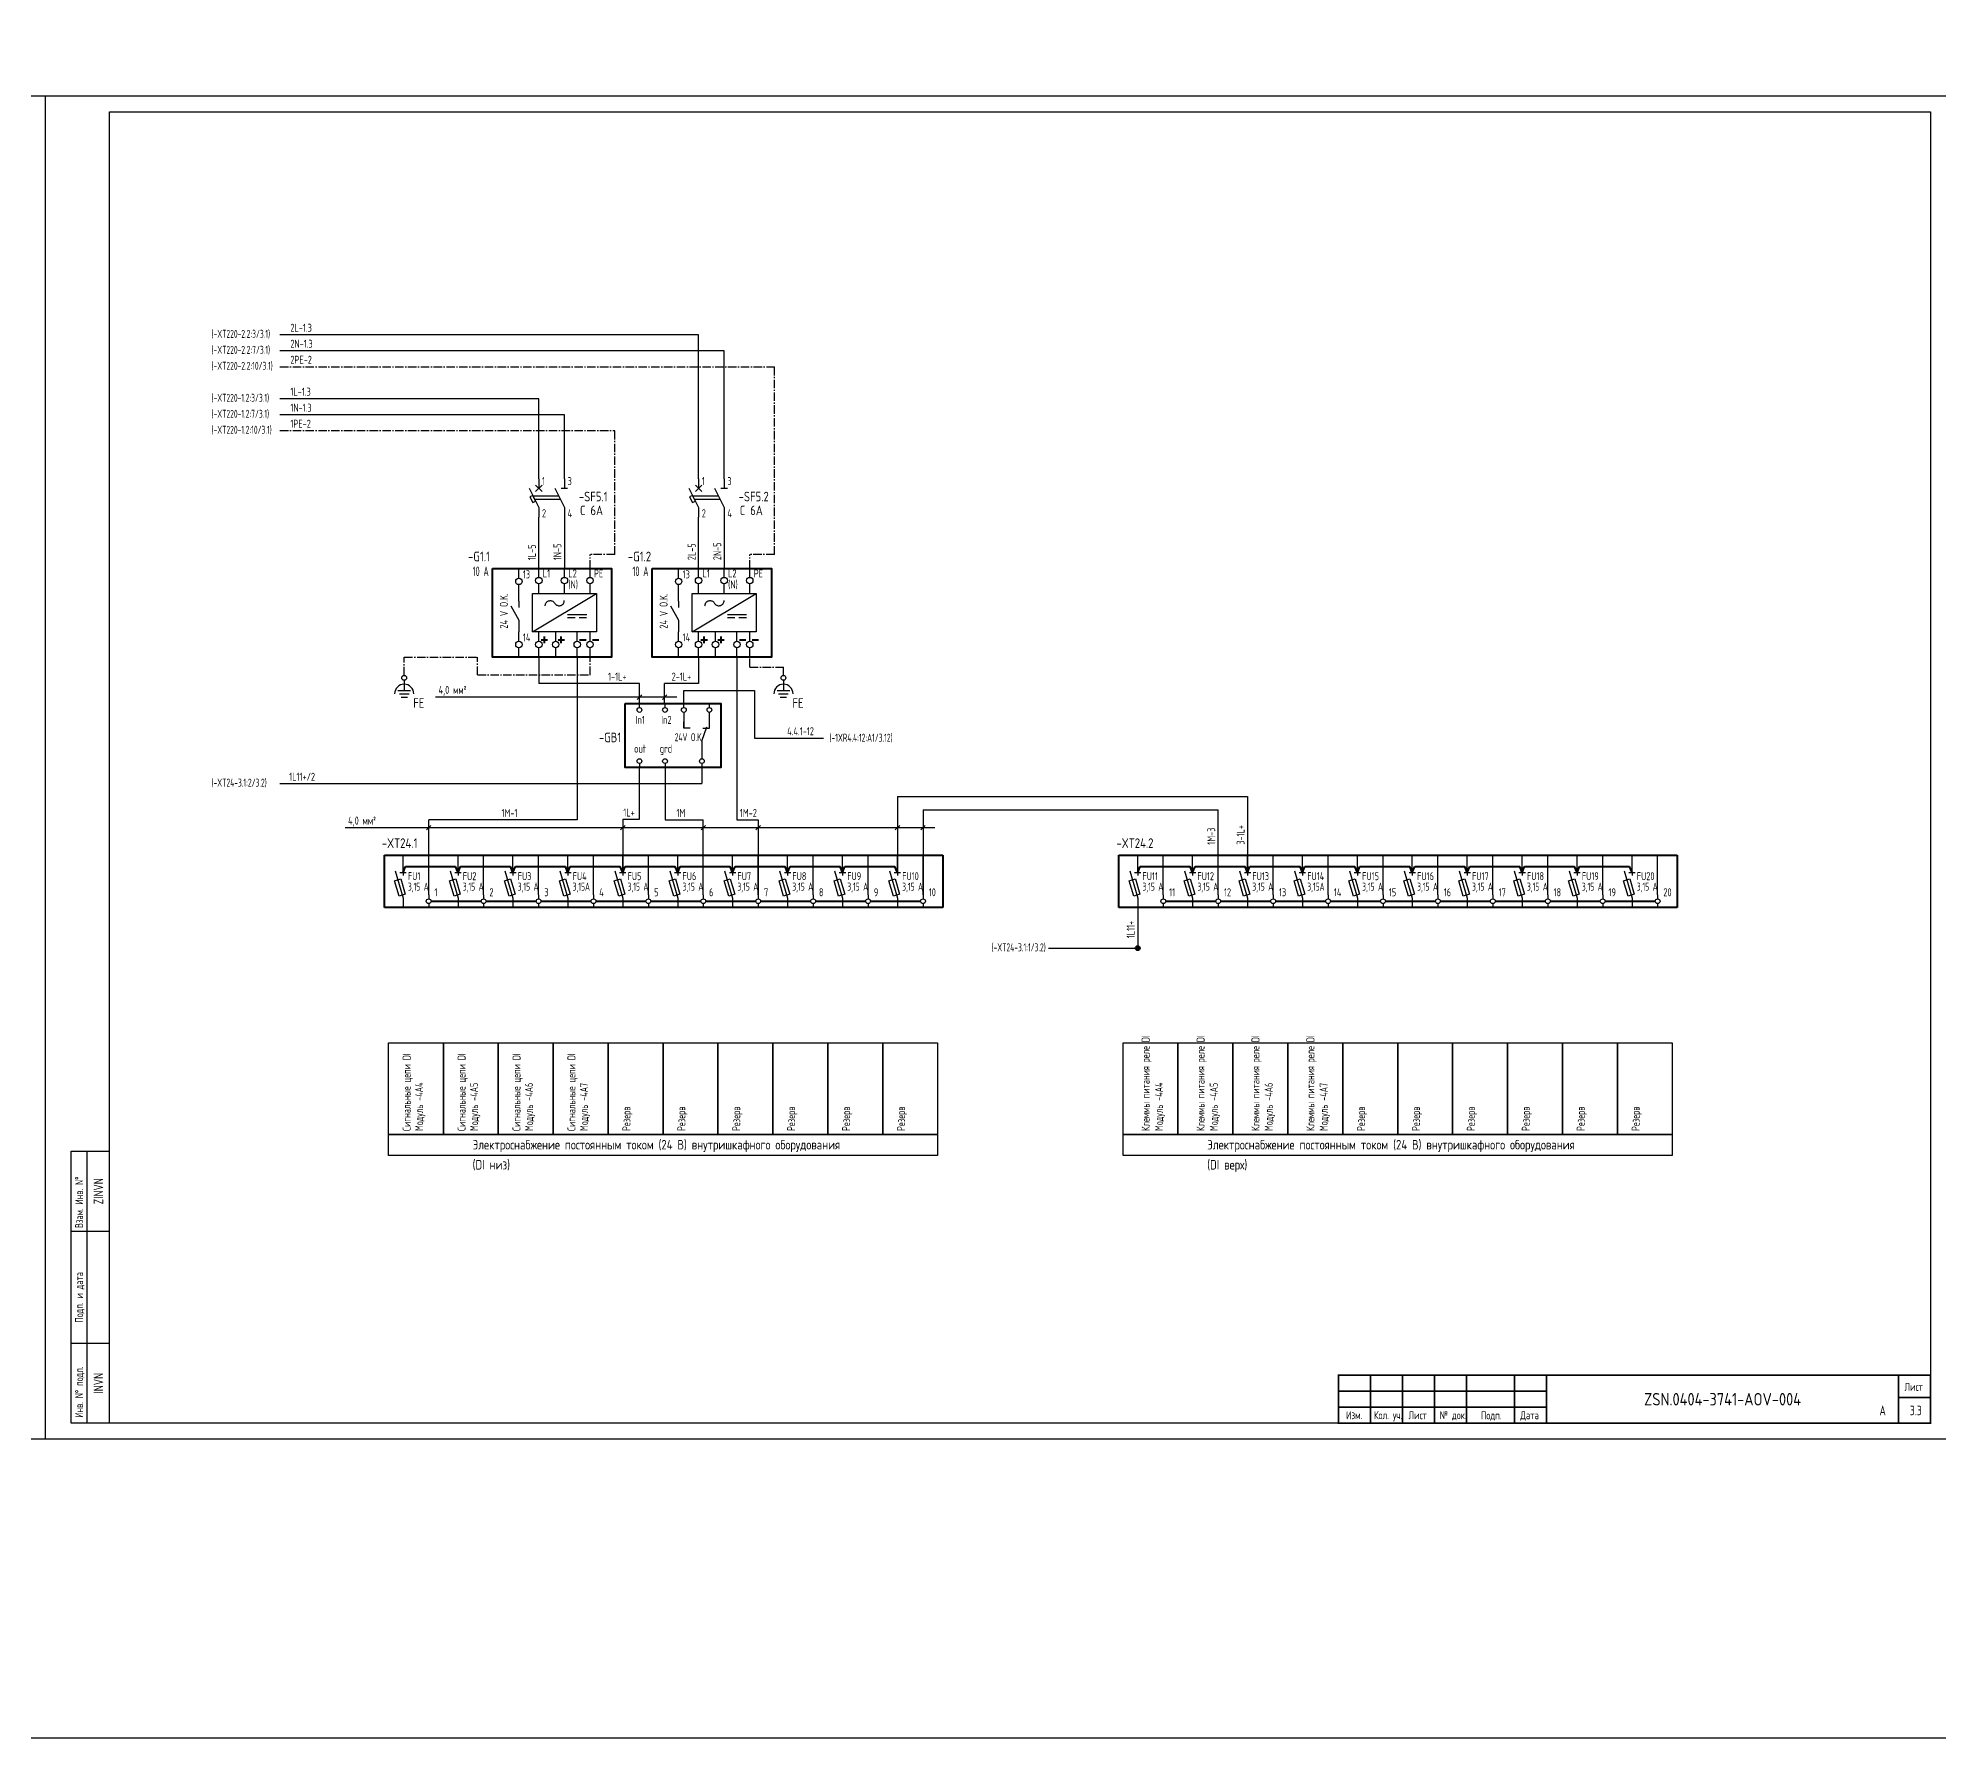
# Model space of a CAD drawing. Header units: millimetres. Extents: x 613 to 4946, y 1373 to 2532.
# Drawn here: x 1878 to 2472, y 1373 to 1904 of the extents above; entities that cross this region are included whole.
import ezdxf
from ezdxf.enums import TextEntityAlignment as Align

# ---------------------------------------------------------------- set-up
doc = ezdxf.new("R2010")
doc.units = ezdxf.units.MM
doc.linetypes.add('EPL_DASHLONGDOT', pattern=[1, 0.66, -0.12, 0.1, -0.12])
doc.layers.add('EPLAN108', color=5, linetype='Continuous', lineweight=30)
for name, color, linetype in [('Временный', 6, 'Continuous'), ('КИА_МАРКИРОВКА', 2, 'Continuous'), ('КИА_НАКЛЕЙКИ', 1, 'Continuous'), ('КИА_РАМКИ-ШТАМПЫ', 7, 'Continuous'), ('ФОРМАТ', 7, 'Continuous')]:
    doc.layers.add(name, color=color, linetype=linetype)
doc.styles.add('GOST-A 3-1', font='', dxfattribs={"height": 3})
doc.styles.add('GOSTA-2.5-1', font='', dxfattribs={"width": 0.9, "height": 2.5})
doc.styles.add('ROMAND0-100', font='romand.shx')
doc.styles.add('ROMANS0-60', font='romans.shx', dxfattribs={"width": 0.6})
doc.styles.add('ROMANS0-70', font='romans.shx', dxfattribs={"width": 0.7})
doc.styles.get('GOST-A 3-1').set_extended_font_data('GOST type A')
doc.styles.get('GOSTA-2.5-1').set_extended_font_data('GOST Type AU')

# ---------------------------------------------------------------- blocks, each defined once
blk = doc.blocks.new('A$C5AB45C57')
at = {"ltscale": 4}
for p, q in [((-4.22, 18.73), (-4.22, 21.73)), ((2, 19), (2, 21.73)), ((10, 19), (10, 21.73)), ((18, 19), (18, 21.73)), ((-4.22, 13.73), (-4.22, 16.73)), ((2, 14), (2, 17)), ((10, 14), (10, 17)), ((18, 14), (18, 17)), ((-6.72, 10.08), (-4.22, 5.58)), ((-4.22, -1), (-4.22, 2)), ((2, -1), (2, 2)), ((7.28, -1), (7.28, 2)), ((14, -1), (14, 2)), ((18, -1), (18, 2)), ((-4.22, -6), (-4.22, -3)), ((2, -6), (2, -3)), ((7.28, -6), (7.28, -3)), ((14, -6), (14, -3)), ((18, -6), (18, -3))]:
    blk.add_line(p, q, dxfattribs=at)
for p, q in [((-4.22, 11.58), (-4.22, 14)), ((0, 2), (20, 14)), ((-4.22, 11.58), (-4.22, 9.58)), ((10.99, 7.4), (16.99, 7.4)), ((10.99, 6.4), (13.37, 6.4)), ((14.57, 6.4), (16.95, 6.4)), ((-4.22, 5.58), (-4.22, 3.58)), ((-4.22, 3.58), (-4.22, 2))]:
    blk.add_line(p, q)
at = {"lineweight": 40}
for p, q in [((3.75, -1.53), (3.75, 0.47)), ((9.03, -1.53), (9.03, 0.47)), ((2.75, -0.53), (4.75, -0.53)), ((8.03, -0.53), (10.03, -0.53)), ((14.75, -0.53), (16.75, -0.53)), ((18.75, -0.53), (20.75, -0.53))]:
    blk.add_line(p, q, dxfattribs=at)
blk.add_lwpolyline([(-12.49, 21.73), (24.74, 21.73), (24.74, -6), (-12.49, -6)], close=True, dxfattribs=at)
blk.add_lwpolyline([(0, 14), (20, 14), (20, 2), (0, 2)], close=True)
at = {"ltscale": 4}
for centre in [(-4.22, 17.73), (2, 18), (10, 18), (18, 18), (-4.22, -2), (2, -2), (7.28, -2), (14, -2), (18, -2)]:
    blk.add_circle(centre, 1, dxfattribs=at)
blk.add_spline([(4, 10.13), (4.05, 10.52), (4.21, 10.91), (4.41, 11.19), (4.65, 11.41), (5, 11.61), (5.32, 11.7), (5.75, 11.72), (6.12, 11.64), (6.53, 11.43), (6.89, 11.08), (7.17, 10.67), (7.42, 10.44), (7.72, 10.27), (8.17, 10.14), (8.47, 10.13), (8.85, 10.2), (9.09, 10.29), (9.39, 10.49), (9.71, 10.84), (9.88, 11.2), (9.95, 11.44), (9.97, 11.73), (9.97, 11.74)], degree=3)
at = {"style": 'GOSTA-2.5-1', "width": 0.9}
for s, p in [('13', (-2.99, 18.69)), ('L1', (3.23, 18.97)), ('(N)', (11.23, 15.53)), ('L2', (11.23, 18.97)), ('PE', (19.23, 18.97)), ('14', (-2.99, -1.03))]:
    blk.add_text(s, height=2.5, dxfattribs=at).set_placement(p)
blk.add_text('24 V O.K.', height=2.5, rotation=90, dxfattribs=at).set_placement((-7.67, 2.97))
blk = doc.blocks.new('A$C11D95457')
at = {"lineweight": 25, "ltscale": 4}
for p, q in [((3, 12), (3, 9)), ((11, 12), (11, 9)), ((0, 9), (3, 3)), ((9.25, 6.5), (1.25, 6.5)), ((2, 10), (4, 8)), ((4, 10), (2, 8)), ((8, 9), (11, 3)), ((9.75, 5.5), (1.75, 5.5)), ((3, 3), (3, 0)), ((11, 3), (11, 0))]:
    blk.add_line(p, q, dxfattribs=at)
at = {"lineweight": 25}
blk.add_line((10, 9), (12, 9), dxfattribs=at)
at = {"lineweight": 25, "ltscale": 4}
blk.add_lwpolyline([(1.11, 4.55), (2, 5), (1.11, 6.79), (0.21, 6.34)], close=True, dxfattribs=at)
blk = doc.blocks.new('A$C409B74B5')
at = {"color": 0}
for p, q in [((4.47, 18.75), (4.47, 20)), ((12.47, 18.75), (12.47, 20)), ((18.34, 18.75), (18.34, 20)), ((26.33, 18.75), (26.33, 20)), ((26.33, 12.25), (26.33, 17.25)), ((4.47, 1.25), (4.47, 0)), ((12.47, 1.25), (12.47, 0)), ((24, 1.25), (24, 0))]:
    blk.add_line(p, q, dxfattribs=at)
for p, q in [((18.34, 17.25), (18.33, 12.25)), ((18.33, 12.25), (18.33, 14.25)), ((20.33, 12.25), (18.33, 12.25)), ((24, 8.25), (25.5, 12.75)), ((24.33, 12.25), (26.33, 12.25)), ((24, 8.25), (24, 2.75))]:
    blk.add_line(p, q)
at = {"color": 0, "lineweight": 40}
blk.add_lwpolyline([(0, 20), (29.91, 20), (29.91, 0), (0, 0)], close=True, dxfattribs=at)
at = {"color": 0}
for centre in [(4.47, 18), (12.47, 18), (18.34, 18), (26.33, 18), (4.47, 2), (12.47, 2), (24, 2)]:
    blk.add_circle(centre, 0.75, dxfattribs=at)
at = {"style": 'GOSTA-2.5-1'}
for s, width, p in [('In1', 0.9, (3.27, 13.64)), ('In2', 0.9, (11.27, 13.64)), ('out', 0.9, (2.8, 4.65)), ('grd', 0.9, (10.8, 4.65)), ('24V O.K. ', 0.7, (15.49, 8.22))]:
    blk.add_text(s, height=2.5, dxfattribs=dict(at, width=width)).set_placement(p)
blk = doc.blocks.new('A$C2BF74EC9')
at = {"color": 0}
for p, q in [((0, 6.39), (4, 6.39)), ((2, 8.39), (2, 6.39)), ((0.5, 5.39), (3.5, 5.39)), ((1, 4.39), (3, 4.39))]:
    blk.add_line(p, q, dxfattribs=at)
at = {"style": 'GOST-A 3-1'}
blk.add_text('FE', height=3, dxfattribs=at).set_placement((4.81, 1))
blk = doc.blocks.new('frm6')
at = {"layer": 'ФОРМАТ'}
blk.add_line((-185, 15), (-120, 15), dxfattribs=at)
at = {"layer": 'ФОРМАТ', "const_width": 0.5}
blk.add_lwpolyline([(-185, 15), (-185, 0), (0, 0), (0, 15)], close=True, dxfattribs=at)
for points in [[(-175, 15), (-175, 0)], [(-165, 15), (-165, 0)], [(-155, 15), (-155, 0)], [(-145, 15), (-145, 0)], [(-130, 15), (-130, 0)], [(-120, 15), (-120, 0)], [(-10, 15), (-10, 0)], [(-185, 10), (-120, 10)], [(-10, 8), (0, 8)], [(-185, 5), (-120, 5)]]:
    blk.add_lwpolyline(points, dxfattribs=at)
at = {"layer": 'ФОРМАТ', "style": 'GOSTA-2.5-1', "width": 0.95}
for s, p in [('Лист', (-8.17, 9.36)), ('Изм.', (-182.63, 0.5)), ('Кол. уч.', (-173.96, 0.5)), ('Лист', (-163.13, 0.5)), ('№ док.', (-153.38, 0.5)), ('Подп.', (-140.5, 0.44)), ('Дата', (-128.17, 0.5))]:
    blk.add_text(s, height=2.5, dxfattribs=at).set_placement(p, align=Align.BOTTOM_LEFT)
at = {"layer": 'ФОРМАТ', "flags": 8}
for tag, style, width, p in [('R2', 'ROMANS0-70', 0.7, (-184.4, 10)), ('QTY2', 'ROMANS0-70', 0.65, (-174.28, 10.29)), ('SH2', 'ROMANS0-70', 0.7, (-164.3, 10)), ('ND2', 'ROMANS0-60', 0.6, (-154.34, 10)), ('SIGN2', 'ROMANS0-70', 0.7, (-144.3, 10)), ('DATE2', 'ROMANS0-70', 0.43, (-129.4, 10)), ('R1', 'ROMANS0-70', 0.7, (-184.4, 5)), ('QTY1', 'ROMANS0-70', 0.65, (-174.28, 5.29)), ('SH1', 'ROMANS0-70', 0.7, (-164.3, 5)), ('ND1', 'ROMANS0-60', 0.6, (-154.34, 5)), ('SIGN1', 'ROMANS0-70', 0.7, (-144.3, 5)), ('DATE1', 'ROMANS0-70', 0.43, (-129.4, 5))]:
    blk.add_attdef(tag, text='', height=3, dxfattribs=dict(at, style=style, width=width)).set_placement(p, align=Align.BOTTOM_LEFT)
at = {"layer": 'ФОРМАТ', "style": 'ROMANS0-70', "width": 0.7, "flags": 8}
blk.add_attdef('SH', text='', height=3, dxfattribs=at).set_placement((-5.16, 3.75), align=Align.MIDDLE_CENTER)
blk = doc.blocks.new('A$C2EC3666A')
h = blk.add_hatch(color=7)
h.dxf.hatch_style = 1
edge = h.paths.add_edge_path()
edge.add_arc((0, 0), 0.75, 0, 360)
at = {"color": 0}
blk.add_circle((0, 0), 0.75, dxfattribs=at)

msp = doc.modelspace()

# ---------------------------------------------------------------- linework, layer by layer
for p, q in [((1286, 1886.39), (1880, 1886.39)), ((1880, 1886.39), (2474, 1886.39)), ((1880, 1466.39), (1880, 1886.39)), ((1900, 1881.39), (2469, 1881.39)), ((1900, 1471.39), (1900, 1881.39)), ((2469, 1881.39), (2469, 1471.39)), ((1888, 1471.39), (1888, 1556.39)), ((1888, 1556.39), (1900, 1556.39)), ((1893, 1471.39), (1893, 1556.39)), ((1888, 1531.39), (1900, 1531.39)), ((1888, 1496.39), (1900, 1496.39)), ((1893, 1496.39), (1900, 1496.39)), ((1900, 1471.39), (1888, 1471.39)), ((2469, 1471.39), (1900, 1471.39)), ((1880, 1466.39), (1286, 1466.39)), ((2474, 1466.39), (1880, 1466.39))]:
    msp.add_line(p, q)
at = {"color": 30, "lineweight": 25, "ltscale": 4}
for p, q in [((2084.03, 1811.69), (1953.22, 1811.69)), ((2084.03, 1766.67), (2084.03, 1811.69)), ((2034.11, 1791.69), (1953.22, 1791.69)), ((2034.11, 1766.67), (2034.11, 1791.69)), ((2034.11, 1738.56), (2034.11, 1754.67)), ((2084.03, 1738.56), (2084.03, 1754.67))]:
    msp.add_line(p, q, dxfattribs=at)
at = {"color": 5, "lineweight": 25, "ltscale": 8}
for p, q in [((2092.03, 1806.69), (1953.22, 1806.69)), ((2092.03, 1766.67), (2092.03, 1806.69)), ((2042.11, 1786.69), (1953.22, 1786.69)), ((2042.11, 1766.67), (2042.11, 1786.69)), ((2042.11, 1754.67), (2042.11, 1738.56)), ((2092.03, 1754.67), (2092.03, 1738.56))]:
    msp.add_line(p, q, dxfattribs=at)
at = {"color": 3, "linetype": 'EPL_DASHLONGDOT', "lineweight": 25, "ltscale": 4}
for p, q in [((1953.22, 1801.69), (2107.77, 1801.69)), ((2107.77, 1742.98), (2107.77, 1801.69)), ((1953.22, 1781.69), (2057.85, 1781.69)), ((2057.85, 1742.98), (2057.85, 1781.69)), ((2050.11, 1738.56), (2050.11, 1742.98)), ((2057.85, 1742.98), (2050.11, 1742.98)), ((2100.03, 1738.56), (2100.03, 1742.98)), ((2107.77, 1742.98), (2100.03, 1742.98))]:
    msp.add_line(p, q, dxfattribs=at)
at = {"color": 6, "linetype": 'EPL_DASHLONGDOT', "lineweight": 25, "ltscale": 4}
for p, q in [((1992.05, 1705.17), (1992.05, 1710.83)), ((1992.05, 1710.83), (2014.97, 1710.83)), ((2014.97, 1705.37), (2014.97, 1710.83)), ((2050.11, 1705.37), (2050.11, 1710.83)), ((2100.03, 1707.77), (2100.03, 1710.83)), ((2014.97, 1705.37), (2050.11, 1705.37)), ((2100.03, 1707.77), (2110.54, 1707.77)), ((2110.54, 1705.17), (2110.54, 1707.77))]:
    msp.add_line(p, q, dxfattribs=at)
at = {"color": 1}
for p, q in [((2034.11, 1710.83), (2034.11, 1702.63)), ((2084.03, 1710.83), (2084.03, 1702.63)), ((2065.55, 1702.63), (2034.11, 1702.63)), ((2065.55, 1696.38), (2065.55, 1702.63)), ((2084.03, 1702.63), (2073.42, 1702.63)), ((2073.42, 1696.25), (2073.42, 1702.63)), ((2065.55, 1660.19), (2065.55, 1676.38)), ((2085.08, 1676.38), (2085.08, 1671.38)), ((1953.22, 1671.38), (2085.08, 1671.38)), ((2146.16, 1667.28), (2146.16, 1643.57)), ((2146.16, 1667.28), (2255.57, 1667.28)), ((2255.57, 1667.28), (2255.57, 1643.57)), ((2060.35, 1660.19), (2060.35, 1643.57)), ((2060.35, 1660.19), (2065.55, 1660.19)), ((2221.25, 1632.57), (2221.25, 1619.89)), ((2193.35, 1619.89), (2221.25, 1619.89))]:
    msp.add_line(p, q, dxfattribs=at)
at = {"color": 4}
for p, q in [((2046.11, 1710.83), (2046.11, 1660.05)), ((2096.03, 1710.83), (2096.03, 1660.06)), ((2073.55, 1676.38), (2073.55, 1660.05)), ((1999.7, 1636.57), (1999.7, 1660.05)), ((2046.11, 1660.05), (1999.7, 1660.05)), ((2073.55, 1660.05), (2085.51, 1660.05)), ((2085.51, 1636.57), (2085.51, 1660.05)), ((2096.03, 1660.06), (2102.67, 1660.06)), ((2102.67, 1660.06), (2102.68, 1636.57)), ((2154.16, 1663.16), (2154.16, 1636.57)), ((2154.16, 1663.16), (2246.41, 1663.16)), ((2246.41, 1649.01), (2246.41, 1663.16))]:
    msp.add_line(p, q, dxfattribs=at)
at = {"color": 0}
for p, q in [((1992.05, 1703.67), (1992.05, 1702.42)), ((2064.84, 1697.65), (2066.26, 1699.06)), ((2072.72, 1697.65), (2074.13, 1699.06)), ((2079.42, 1700.41), (2101.49, 1700.41)), ((2079.42, 1696.38), (2079.42, 1700.41)), ((2101.49, 1700.41), (2101.49, 1685.55)), ((2110.54, 1703.67), (2110.54, 1702.42)), ((2077.25, 1698.35), (2001.85, 1698.35)), ((2101.49, 1685.55), (2123.11, 1685.55)), ((2157.82, 1657.57), (1973.57, 1657.57)), ((1998.99, 1656.86), (2000.41, 1658.27)), ((2059.64, 1656.86), (2061.05, 1658.27)), ((2084.81, 1656.86), (2086.22, 1658.27)), ((2101.97, 1656.86), (2103.38, 1658.27)), ((2145.45, 1656.86), (2146.87, 1658.27)), ((2153.45, 1656.86), (2154.87, 1658.27)), ((1991.7, 1643.57), (1991.7, 1649.01)), ((1999.7, 1636.57), (1999.7, 1649.01)), ((2008.86, 1643.57), (2008.86, 1649.01)), ((2016.86, 1636.57), (2016.86, 1649.01)), ((2026.02, 1643.57), (2026.02, 1649.01)), ((2034.03, 1636.57), (2034.03, 1649.01)), ((2043.19, 1643.57), (2043.19, 1649.01)), ((2051.19, 1636.57), (2051.19, 1649.01)), ((2060.35, 1643.57), (2060.35, 1649.01)), ((2068.35, 1636.57), (2068.35, 1649.01)), ((2077.51, 1643.57), (2077.51, 1649.01)), ((2085.51, 1636.57), (2085.51, 1649.01)), ((2094.67, 1643.57), (2094.67, 1649.01)), ((2102.68, 1636.57), (2102.68, 1649.01)), ((2111.83, 1643.57), (2111.83, 1649.01)), ((2119.84, 1636.57), (2119.84, 1649.01)), ((2129, 1643.57), (2129, 1649.01)), ((2137, 1636.57), (2137, 1649.01)), ((2146.16, 1643.57), (2146.16, 1649.01)), ((2154.16, 1636.57), (2154.16, 1649.01)), ((2221.25, 1643.57), (2221.25, 1649.01)), ((2229.25, 1636.57), (2229.25, 1649.01)), ((2238.41, 1643.57), (2238.41, 1649.01)), ((2246.41, 1636.57), (2246.41, 1649.01)), ((2255.57, 1643.57), (2255.57, 1649.01)), ((2263.57, 1636.57), (2263.57, 1649.01)), ((2272.73, 1643.57), (2272.73, 1649.01)), ((2280.74, 1636.57), (2280.74, 1649.01)), ((2289.9, 1643.57), (2289.9, 1649.01)), ((2297.9, 1636.57), (2297.9, 1649.01)), ((2307.06, 1643.57), (2307.06, 1649.01)), ((2315.06, 1636.57), (2315.06, 1649.01)), ((2324.22, 1643.57), (2324.22, 1649.01)), ((2332.22, 1636.57), (2332.22, 1649.01)), ((2341.38, 1643.57), (2341.38, 1649.01)), ((2349.39, 1636.57), (2349.39, 1649.01)), ((2358.55, 1643.57), (2358.55, 1649.01)), ((2366.55, 1636.57), (2366.55, 1649.01)), ((2375.71, 1643.57), (2375.71, 1649.01)), ((2383.71, 1636.57), (2383.71, 1649.01)), ((1989.05, 1641), (1990.97, 1641.57)), ((1990.47, 1636.21), (1989.05, 1641)), ((1989.2, 1644.07), (1991.7, 1635.57)), ((1990.7, 1643.57), (1992.7, 1643.57)), ((1990.97, 1641.57), (1992.39, 1636.78)), ((1991.7, 1643.57), (1991.7, 1642.57)), ((2006.21, 1641), (2008.13, 1641.57)), ((2007.63, 1636.21), (2006.21, 1641)), ((2006.36, 1644.07), (2008.86, 1635.57)), ((2007.86, 1643.57), (2009.86, 1643.57)), ((2008.13, 1641.57), (2009.55, 1636.78)), ((2008.86, 1643.57), (2008.86, 1642.57)), ((2023.37, 1641), (2025.29, 1641.57)), ((2024.8, 1636.21), (2023.37, 1641)), ((2023.53, 1644.07), (2026.03, 1635.57)), ((2025.02, 1643.57), (2027.02, 1643.57)), ((2025.29, 1641.57), (2026.71, 1636.78)), ((2026.02, 1643.57), (2026.02, 1642.57)), ((2040.54, 1641), (2042.45, 1641.57)), ((2041.96, 1636.21), (2040.54, 1641)), ((2040.69, 1644.07), (2043.19, 1635.57)), ((2042.19, 1643.57), (2044.19, 1643.57)), ((2042.45, 1641.57), (2043.88, 1636.78)), ((2043.19, 1643.57), (2043.19, 1642.57)), ((2057.7, 1641), (2059.62, 1641.57)), ((2059.12, 1636.21), (2057.7, 1641)), ((2057.85, 1644.07), (2060.35, 1635.57)), ((2059.35, 1643.57), (2061.35, 1643.57)), ((2059.62, 1641.57), (2061.04, 1636.78)), ((2060.35, 1643.57), (2060.35, 1642.57)), ((2074.86, 1641), (2076.78, 1641.57)), ((2076.28, 1636.21), (2074.86, 1641)), ((2075.01, 1644.07), (2077.51, 1635.57)), ((2076.51, 1643.57), (2078.51, 1643.57)), ((2076.78, 1641.57), (2078.2, 1636.78)), ((2077.51, 1643.57), (2077.51, 1642.57)), ((2092.02, 1641), (2093.94, 1641.57)), ((2093.44, 1636.21), (2092.02, 1641)), ((2092.18, 1644.07), (2094.68, 1635.57)), ((2093.67, 1643.57), (2095.67, 1643.57)), ((2093.94, 1641.57), (2095.36, 1636.78)), ((2094.67, 1643.57), (2094.67, 1642.57)), ((2109.19, 1641), (2111.1, 1641.57)), ((2110.61, 1636.21), (2109.19, 1641)), ((2109.34, 1644.07), (2111.84, 1635.57)), ((2110.83, 1643.57), (2112.83, 1643.57)), ((2111.1, 1641.57), (2112.52, 1636.78)), ((2111.83, 1643.57), (2111.83, 1642.57)), ((2126.35, 1641), (2128.27, 1641.57)), ((2127.77, 1636.21), (2126.35, 1641)), ((2126.5, 1644.07), (2129, 1635.57)), ((2128, 1643.57), (2130, 1643.57)), ((2128.27, 1641.57), (2129.69, 1636.78)), ((2129, 1643.57), (2129, 1642.57)), ((2143.51, 1641), (2145.43, 1641.57)), ((2144.93, 1636.21), (2143.51, 1641)), ((2143.66, 1644.07), (2146.16, 1635.57)), ((2145.16, 1643.57), (2147.16, 1643.57)), ((2145.43, 1641.57), (2146.85, 1636.78)), ((2146.16, 1643.57), (2146.16, 1642.57)), ((2218.6, 1641), (2220.52, 1641.57)), ((2220.02, 1636.21), (2218.6, 1641)), ((2218.75, 1644.07), (2221.25, 1635.57)), ((2220.25, 1643.57), (2222.25, 1643.57)), ((2220.52, 1641.57), (2221.94, 1636.78)), ((2221.25, 1643.57), (2221.25, 1642.57)), ((2235.76, 1641), (2237.68, 1641.57)), ((2237.18, 1636.21), (2235.76, 1641)), ((2235.91, 1644.07), (2238.41, 1635.57)), ((2237.41, 1643.57), (2239.41, 1643.57)), ((2237.68, 1641.57), (2239.1, 1636.78)), ((2238.41, 1643.57), (2238.41, 1642.57)), ((2252.92, 1641), (2254.84, 1641.57)), ((2254.34, 1636.21), (2252.92, 1641)), ((2253.07, 1644.07), (2255.57, 1635.57)), ((2254.57, 1643.57), (2256.57, 1643.57)), ((2254.84, 1641.57), (2256.26, 1636.78)), ((2255.57, 1643.57), (2255.57, 1642.57)), ((2270.09, 1641), (2272, 1641.57)), ((2271.51, 1636.21), (2270.09, 1641)), ((2270.24, 1644.07), (2272.74, 1635.57)), ((2271.73, 1643.57), (2273.73, 1643.57)), ((2272, 1641.57), (2273.42, 1636.78)), ((2272.73, 1643.57), (2272.73, 1642.57)), ((2287.25, 1641), (2289.17, 1641.57)), ((2288.67, 1636.21), (2287.25, 1641)), ((2287.4, 1644.07), (2289.9, 1635.57)), ((2288.9, 1643.57), (2290.9, 1643.57)), ((2289.17, 1641.57), (2290.59, 1636.78)), ((2289.9, 1643.57), (2289.9, 1642.57)), ((2304.41, 1641), (2306.33, 1641.57)), ((2305.83, 1636.21), (2304.41, 1641)), ((2304.56, 1644.07), (2307.06, 1635.57)), ((2306.06, 1643.57), (2308.06, 1643.57)), ((2306.33, 1641.57), (2307.75, 1636.78)), ((2307.06, 1643.57), (2307.06, 1642.57)), ((2321.57, 1641), (2323.49, 1641.57)), ((2322.99, 1636.21), (2321.57, 1641)), ((2321.72, 1644.07), (2324.22, 1635.57)), ((2323.22, 1643.57), (2325.22, 1643.57)), ((2323.49, 1641.57), (2324.91, 1636.78)), ((2324.22, 1643.57), (2324.22, 1642.57)), ((2338.73, 1641), (2340.65, 1641.57)), ((2340.16, 1636.21), (2338.73, 1641)), ((2338.89, 1644.07), (2341.39, 1635.57)), ((2340.38, 1643.57), (2342.38, 1643.57)), ((2340.65, 1641.57), (2342.07, 1636.78)), ((2341.38, 1643.57), (2341.38, 1642.57)), ((2355.9, 1641), (2357.81, 1641.57)), ((2357.32, 1636.21), (2355.9, 1641)), ((2356.05, 1644.07), (2358.55, 1635.57)), ((2357.55, 1643.57), (2359.55, 1643.57)), ((2357.81, 1641.57), (2359.24, 1636.78)), ((2358.55, 1643.57), (2358.55, 1642.57)), ((2373.06, 1641), (2374.98, 1641.57)), ((2374.48, 1636.21), (2373.06, 1641)), ((2373.21, 1644.07), (2375.71, 1635.57)), ((2374.71, 1643.57), (2376.71, 1643.57)), ((2374.98, 1641.57), (2376.4, 1636.78)), ((2375.71, 1643.57), (2375.71, 1642.57)), ((1992.39, 1636.78), (1990.47, 1636.21)), ((1991.7, 1635.57), (1991.7, 1632.57)), ((1999.7, 1636.57), (1999.7, 1635.32)), ((1999.7, 1633.82), (1999.7, 1632.57)), ((2009.55, 1636.78), (2007.63, 1636.21)), ((2008.86, 1635.57), (2008.86, 1632.57)), ((2016.86, 1636.57), (2016.86, 1635.32)), ((2016.86, 1633.82), (2016.86, 1632.57)), ((2026.71, 1636.78), (2024.8, 1636.21)), ((2026.03, 1635.57), (2026.03, 1632.57)), ((2034.03, 1636.57), (2034.03, 1635.32)), ((2034.03, 1633.82), (2034.03, 1632.57)), ((2043.88, 1636.78), (2041.96, 1636.21)), ((2043.19, 1635.57), (2043.19, 1632.57)), ((2051.19, 1636.57), (2051.19, 1635.32)), ((2051.19, 1633.82), (2051.19, 1632.57)), ((2061.04, 1636.78), (2059.12, 1636.21)), ((2060.35, 1635.57), (2060.35, 1632.57)), ((2068.35, 1636.57), (2068.35, 1635.32)), ((2068.35, 1633.82), (2068.35, 1632.57)), ((2078.2, 1636.78), (2076.28, 1636.21)), ((2077.51, 1635.57), (2077.51, 1632.57)), ((2085.51, 1636.57), (2085.51, 1635.32)), ((2085.51, 1633.82), (2085.51, 1632.57)), ((2095.36, 1636.78), (2093.44, 1636.21)), ((2094.68, 1635.57), (2094.68, 1632.57)), ((2102.68, 1636.57), (2102.68, 1635.32)), ((2102.68, 1633.82), (2102.68, 1632.57)), ((2112.52, 1636.78), (2110.61, 1636.21)), ((2111.84, 1635.57), (2111.84, 1632.57)), ((2119.84, 1636.57), (2119.84, 1635.32)), ((2119.84, 1633.82), (2119.84, 1632.57)), ((2129.69, 1636.78), (2127.77, 1636.21)), ((2129, 1635.57), (2129, 1632.57)), ((2137, 1636.57), (2137, 1635.32)), ((2137, 1633.82), (2137, 1632.57)), ((2146.85, 1636.78), (2144.93, 1636.21)), ((2146.16, 1635.57), (2146.16, 1632.57)), ((2154.16, 1636.57), (2154.16, 1635.32)), ((2154.16, 1633.82), (2154.16, 1632.57)), ((2221.94, 1636.78), (2220.02, 1636.21)), ((2221.25, 1635.57), (2221.25, 1632.57)), ((2229.25, 1636.57), (2229.25, 1635.32)), ((2229.25, 1633.82), (2229.25, 1632.57)), ((2239.1, 1636.78), (2237.18, 1636.21)), ((2238.41, 1635.57), (2238.41, 1632.57)), ((2246.41, 1636.57), (2246.41, 1635.32)), ((2246.41, 1633.82), (2246.41, 1632.57)), ((2256.26, 1636.78), (2254.34, 1636.21)), ((2255.57, 1635.57), (2255.57, 1632.57)), ((2263.57, 1636.57), (2263.57, 1635.32)), ((2263.57, 1633.82), (2263.57, 1632.57)), ((2273.42, 1636.78), (2271.51, 1636.21)), ((2272.74, 1635.57), (2272.74, 1632.57)), ((2280.74, 1636.57), (2280.74, 1635.32)), ((2280.74, 1633.82), (2280.74, 1632.57)), ((2290.59, 1636.78), (2288.67, 1636.21)), ((2289.9, 1635.57), (2289.9, 1632.57)), ((2297.9, 1636.57), (2297.9, 1635.32)), ((2297.9, 1633.82), (2297.9, 1632.57)), ((2307.75, 1636.78), (2305.83, 1636.21)), ((2307.06, 1635.57), (2307.06, 1632.57)), ((2315.06, 1636.57), (2315.06, 1635.32)), ((2315.06, 1633.82), (2315.06, 1632.57)), ((2324.91, 1636.78), (2322.99, 1636.21)), ((2324.22, 1635.57), (2324.22, 1632.57)), ((2332.22, 1636.57), (2332.22, 1635.32)), ((2332.22, 1633.82), (2332.22, 1632.57)), ((2342.07, 1636.78), (2340.16, 1636.21)), ((2341.39, 1635.57), (2341.39, 1632.57)), ((2349.39, 1636.57), (2349.39, 1635.32)), ((2349.39, 1633.82), (2349.39, 1632.57)), ((2359.24, 1636.78), (2357.32, 1636.21)), ((2358.55, 1635.57), (2358.55, 1632.57)), ((2366.55, 1636.57), (2366.55, 1635.32)), ((2366.55, 1633.82), (2366.55, 1632.57)), ((2376.4, 1636.78), (2374.48, 1636.21)), ((2375.71, 1635.57), (2375.71, 1632.57)), ((2383.71, 1636.57), (2383.71, 1635.32)), ((2383.71, 1633.82), (2383.71, 1632.57))]:
    msp.add_line(p, q, dxfattribs=at)
at = {"color": 0, "lineweight": 40}
for p, q in [((1985.84, 1649.01), (2160.32, 1649.01)), ((1985.84, 1632.57), (1985.84, 1649.01)), ((2160.32, 1649.01), (2160.32, 1632.57)), ((2215.39, 1649.01), (2389.86, 1649.01)), ((2215.39, 1632.57), (2215.39, 1649.01)), ((2389.86, 1649.01), (2389.86, 1632.57)), ((2160.32, 1632.57), (1985.84, 1632.57)), ((2389.86, 1632.57), (2215.39, 1632.57))]:
    msp.add_line(p, q, dxfattribs=at)
at = {"color": 1, "lineweight": 40, "ltscale": 4}
for p, q in [((1991.7, 1643.57), (1992.46, 1645.39)), ((1992.46, 1645.39), (2008.1, 1645.39)), ((2008.86, 1643.57), (2008.1, 1645.39)), ((2008.86, 1643.57), (2009.62, 1645.39)), ((2009.62, 1645.39), (2025.26, 1645.39)), ((2026.02, 1643.57), (2025.26, 1645.39)), ((2026.02, 1643.57), (2026.79, 1645.39)), ((2026.79, 1645.39), (2042.42, 1645.39)), ((2043.19, 1643.57), (2042.42, 1645.39)), ((2043.19, 1643.57), (2043.95, 1645.39)), ((2043.95, 1645.39), (2059.58, 1645.39)), ((2060.35, 1643.57), (2059.58, 1645.39)), ((2060.35, 1643.57), (2061.11, 1645.39)), ((2061.11, 1645.39), (2076.75, 1645.39)), ((2077.51, 1643.57), (2076.75, 1645.39)), ((2077.51, 1643.57), (2078.27, 1645.39)), ((2078.27, 1645.39), (2093.91, 1645.39)), ((2094.67, 1643.57), (2093.91, 1645.39)), ((2094.67, 1643.57), (2095.44, 1645.39)), ((2095.44, 1645.39), (2111.07, 1645.39)), ((2111.83, 1643.57), (2111.07, 1645.39)), ((2111.83, 1643.57), (2112.6, 1645.39)), ((2112.6, 1645.39), (2128.23, 1645.39)), ((2129, 1643.57), (2128.23, 1645.39)), ((2129, 1643.57), (2129.76, 1645.39)), ((2129.76, 1645.39), (2145.4, 1645.39)), ((2146.16, 1643.57), (2145.4, 1645.39)), ((2221.25, 1643.57), (2222.01, 1645.39)), ((2222.01, 1645.39), (2237.65, 1645.39)), ((2238.41, 1643.57), (2237.65, 1645.39)), ((2238.41, 1643.57), (2239.17, 1645.39)), ((2239.17, 1645.39), (2254.81, 1645.39)), ((2255.57, 1643.57), (2254.81, 1645.39)), ((2255.57, 1643.57), (2256.33, 1645.39)), ((2256.33, 1645.39), (2271.97, 1645.39)), ((2272.73, 1643.57), (2271.97, 1645.39)), ((2272.73, 1643.57), (2273.5, 1645.39)), ((2273.5, 1645.39), (2289.13, 1645.39)), ((2289.9, 1643.57), (2289.13, 1645.39)), ((2289.9, 1643.57), (2290.66, 1645.39)), ((2290.66, 1645.39), (2306.3, 1645.39)), ((2307.06, 1643.57), (2306.3, 1645.39)), ((2307.06, 1643.57), (2307.82, 1645.39)), ((2307.82, 1645.39), (2323.46, 1645.39)), ((2324.22, 1643.57), (2323.46, 1645.39)), ((2324.22, 1643.57), (2324.98, 1645.39)), ((2324.98, 1645.39), (2340.62, 1645.39)), ((2341.38, 1643.57), (2340.62, 1645.39)), ((2341.38, 1643.57), (2342.15, 1645.39)), ((2342.15, 1645.39), (2357.78, 1645.39)), ((2358.55, 1643.57), (2357.78, 1645.39)), ((2358.55, 1643.57), (2359.31, 1645.39)), ((2359.31, 1645.39), (2374.95, 1645.39)), ((2375.71, 1643.57), (2374.95, 1645.39))]:
    msp.add_line(p, q, dxfattribs=at)
at = {"color": 4, "linetype": 'Continuous', "lineweight": 40, "ltscale": 8}
for p, q in [((2000.45, 1634.57), (2016.11, 1634.57)), ((2017.61, 1634.57), (2033.28, 1634.57)), ((2034.78, 1634.57), (2050.44, 1634.57)), ((2051.94, 1634.57), (2067.6, 1634.57)), ((2069.1, 1634.57), (2084.76, 1634.57)), ((2086.26, 1634.57), (2101.93, 1634.57)), ((2103.43, 1634.57), (2119.09, 1634.57)), ((2120.59, 1634.57), (2136.25, 1634.57)), ((2137.75, 1634.57), (2153.41, 1634.57)), ((2230, 1634.57), (2245.66, 1634.57)), ((2247.16, 1634.57), (2262.82, 1634.57)), ((2264.32, 1634.57), (2279.99, 1634.57)), ((2281.49, 1634.57), (2297.15, 1634.57)), ((2298.65, 1634.57), (2314.31, 1634.57)), ((2315.81, 1634.57), (2331.47, 1634.57)), ((2332.97, 1634.57), (2348.64, 1634.57)), ((2350.14, 1634.57), (2365.8, 1634.57)), ((2367.3, 1634.57), (2382.96, 1634.57))]:
    msp.add_line(p, q, dxfattribs=at)
at = {"color": 0}
for points in [[(1987.12, 1590.3), (2004.28, 1590.3), (2004.28, 1561.6), (1987.12, 1561.6)], [(2004.28, 1590.3), (2021.45, 1590.3), (2021.45, 1561.6), (2004.28, 1561.6)], [(2021.45, 1590.3), (2038.61, 1590.3), (2038.61, 1561.6), (2021.45, 1561.6)], [(2038.61, 1590.3), (2055.77, 1590.3), (2055.77, 1561.6), (2038.61, 1561.6)], [(2055.77, 1590.3), (2072.93, 1590.3), (2072.93, 1561.6), (2055.77, 1561.6)], [(2072.93, 1590.3), (2090.09, 1590.3), (2090.09, 1561.6), (2072.93, 1561.6)], [(2090.09, 1590.3), (2107.26, 1590.3), (2107.26, 1561.6), (2090.09, 1561.6)], [(2107.26, 1590.3), (2124.42, 1590.3), (2124.42, 1561.6), (2107.26, 1561.6)], [(2124.42, 1590.3), (2141.58, 1590.3), (2141.58, 1561.6), (2124.42, 1561.6)], [(2141.58, 1590.3), (2158.74, 1590.3), (2158.74, 1561.6), (2141.58, 1561.6)], [(2216.67, 1590.3), (2233.83, 1590.3), (2233.83, 1561.6), (2216.67, 1561.6)], [(2233.83, 1590.3), (2250.99, 1590.3), (2250.99, 1561.6), (2233.83, 1561.6)], [(2250.99, 1590.3), (2268.16, 1590.3), (2268.16, 1561.6), (2250.99, 1561.6)], [(2268.16, 1590.3), (2285.32, 1590.3), (2285.32, 1561.6), (2268.16, 1561.6)], [(2285.32, 1590.3), (2302.48, 1590.3), (2302.48, 1561.6), (2285.32, 1561.6)], [(2302.48, 1590.3), (2319.64, 1590.3), (2319.64, 1561.6), (2302.48, 1561.6)], [(2319.64, 1590.3), (2336.81, 1590.3), (2336.81, 1561.6), (2319.64, 1561.6)], [(2336.81, 1590.3), (2353.97, 1590.3), (2353.97, 1561.6), (2336.81, 1561.6)], [(2353.97, 1590.3), (2371.13, 1590.3), (2371.13, 1561.6), (2353.97, 1561.6)], [(2371.13, 1590.3), (2388.29, 1590.3), (2388.29, 1561.6), (2371.13, 1561.6)], [(1987.12, 1561.6), (2158.74, 1561.6), (2158.74, 1555.13), (1987.12, 1555.13)], [(2216.67, 1561.6), (2388.29, 1561.6), (2388.29, 1555.13), (2216.67, 1555.13)]]:
    msp.add_lwpolyline(points, close=True, dxfattribs=at)
for centre in [(1992.05, 1704.42), (2110.54, 1704.42), (1999.7, 1634.57), (2016.86, 1634.57), (2034.03, 1634.57), (2051.19, 1634.57), (2068.35, 1634.57), (2085.51, 1634.57), (2102.68, 1634.57), (2119.84, 1634.57), (2137, 1634.57), (2154.16, 1634.57), (2229.25, 1634.57), (2246.41, 1634.57), (2263.57, 1634.57), (2280.74, 1634.57), (2297.9, 1634.57), (2315.06, 1634.57), (2332.22, 1634.57), (2349.39, 1634.57), (2366.55, 1634.57), (2383.71, 1634.57)]:
    msp.add_circle(centre, 0.75, dxfattribs=at)
for centre in [(1992.05, 1699.42), (2110.54, 1699.42)]:
    msp.add_arc(centre, 3, 0, 180, dxfattribs=at)
at = {"layer": 'EPLAN108', "color": 2}
msp.add_lwpolyline([(613.36, 2532.19), (4946.18, 2532.19), (4946.18, 1372.97), (613.36, 1372.97)], close=True, dxfattribs=at)

# ---------------------------------------------------------------- block references
at = {"color": 0}
for name, p in [('A$C11D95457', (2031.11, 1754.67)), ('A$C11D95457', (2081.03, 1754.67)), ('A$C5AB45C57', (2032.11, 1716.83)), ('A$C5AB45C57', (2082.03, 1716.83)), ('A$C2BF74EC9', (1990.05, 1694.03)), ('A$C2BF74EC9', (2108.54, 1694.03)), ('A$C409B74B5', (2061.08, 1676.38)), ('A$C2EC3666A', (2221.25, 1619.89))]:
    msp.add_blockref(name, p, dxfattribs=at)
at = {"layer": 'КИА_РАМКИ-ШТАМПЫ'}
ref = msp.add_blockref('frm6', (2469, 1471.39), dxfattribs=at)
ref.add_attrib('TITLE', 'ZSN.0404-3741-AOV-004', dxfattribs={"layer": '0', "height": 3.9, "style": 'ROMAND0-100', "width": 0.8, "flags": 8}).set_placement((2404, 1478.89), align=Align.MIDDLE_CENTER)
ref.add_attrib('SH', '3.3', dxfattribs={"layer": '0', "height": 3, "style": 'ROMANS0-70', "width": 0.7, "flags": 8}).set_placement((2464.4, 1475.39), align=Align.MIDDLE_CENTER)
ref.add_attrib('REV', 'А', dxfattribs={"layer": '0', "height": 3, "style": 'ROMANS0-70', "width": 0.7, "flags": 8}).set_placement((2454.03, 1475.36), align=Align.MIDDLE_CENTER)

# ---------------------------------------------------------------- texts
for s, height, style, width, p in [('1', 2.5, 'GOSTA-2.5-1', 0.9, (2035.11, 1764.67)), ('3', 2.5, 'GOSTA-2.5-1', 0.9, (2043.11, 1764.67)), ('1', 2.5, 'GOSTA-2.5-1', 0.9, (2085.03, 1764.67)), ('3', 2.5, 'GOSTA-2.5-1', 0.9, (2093.03, 1764.67)), ('2', 2.5, 'GOSTA-2.5-1', 0.9, (2035.11, 1754.62)), ('4', 2.5, 'GOSTA-2.5-1', 0.9, (2043.11, 1754.62)), ('2', 2.5, 'GOSTA-2.5-1', 0.9, (2085.03, 1754.62)), ('4', 2.5, 'GOSTA-2.5-1', 0.9, (2093.03, 1754.62)), ('10 A', 3, 'GOST-A 3-1', 0.7, (2013.44, 1736.23)), ('10 A', 3, 'GOST-A 3-1', 0.7, (2063.37, 1736.23)), ('4,0 мм²', 2.5, 'GOSTA-2.5-1', 0.9, (2002.79, 1699.4)), ('4,0 мм²', 2.5, 'GOSTA-2.5-1', 0.9, (1974.51, 1658.52)), ('3,15 A', 2.5, 'GOSTA-2.5-1', 0.7, (1993.2, 1637.89)), ('FU1', 2.5, 'GOSTA-2.5-1', 0.9, (1993.2, 1641.16)), ('3,15 A', 2.5, 'GOSTA-2.5-1', 0.7, (2010.36, 1637.89)), ('FU2', 2.5, 'GOSTA-2.5-1', 0.9, (2010.36, 1641.16)), ('3,15 A', 2.5, 'GOSTA-2.5-1', 0.7, (2027.52, 1637.89)), ('FU3', 2.5, 'GOSTA-2.5-1', 0.9, (2027.52, 1641.16)), ('3,15A', 2.5, 'GOSTA-2.5-1', 0.7, (2044.68, 1637.89)), ('FU4', 2.5, 'GOSTA-2.5-1', 0.9, (2044.68, 1641.16)), ('3,15 A', 2.5, 'GOSTA-2.5-1', 0.7, (2061.85, 1637.89)), ('FU5', 2.5, 'GOSTA-2.5-1', 0.9, (2061.85, 1641.16)), ('3,15 A', 2.5, 'GOSTA-2.5-1', 0.7, (2079.01, 1637.89)), ('FU6', 2.5, 'GOSTA-2.5-1', 0.9, (2079.01, 1641.16)), ('3,15 A', 2.5, 'GOSTA-2.5-1', 0.7, (2096.17, 1637.89)), ('FU7', 2.5, 'GOSTA-2.5-1', 0.9, (2096.17, 1641.16)), ('3,15 A', 2.5, 'GOSTA-2.5-1', 0.7, (2113.33, 1637.89)), ('FU8', 2.5, 'GOSTA-2.5-1', 0.9, (2113.33, 1641.16)), ('3,15 A', 2.5, 'GOSTA-2.5-1', 0.7, (2130.5, 1637.89)), ('FU9', 2.5, 'GOSTA-2.5-1', 0.9, (2130.5, 1641.16)), ('3,15 A', 2.5, 'GOSTA-2.5-1', 0.7, (2147.66, 1637.89)), ('FU10', 2.5, 'GOSTA-2.5-1', 0.9, (2147.66, 1641.16)), ('3,15 A', 2.5, 'GOSTA-2.5-1', 0.7, (2222.74, 1637.89)), ('FU11', 2.5, 'GOSTA-2.5-1', 0.9, (2222.74, 1641.16)), ('3,15 A', 2.5, 'GOSTA-2.5-1', 0.7, (2239.91, 1637.89)), ('FU12', 2.5, 'GOSTA-2.5-1', 0.9, (2239.91, 1641.16)), ('3,15 A', 2.5, 'GOSTA-2.5-1', 0.7, (2257.07, 1637.89)), ('FU13', 2.5, 'GOSTA-2.5-1', 0.9, (2257.07, 1641.16)), ('3,15A', 2.5, 'GOSTA-2.5-1', 0.7, (2274.23, 1637.89)), ('FU14', 2.5, 'GOSTA-2.5-1', 0.9, (2274.23, 1641.16)), ('3,15 A', 2.5, 'GOSTA-2.5-1', 0.7, (2291.39, 1637.89)), ('FU15', 2.5, 'GOSTA-2.5-1', 0.9, (2291.39, 1641.16)), ('3,15 A', 2.5, 'GOSTA-2.5-1', 0.7, (2308.56, 1637.89)), ('FU16', 2.5, 'GOSTA-2.5-1', 0.9, (2308.56, 1641.16)), ('3,15 A', 2.5, 'GOSTA-2.5-1', 0.7, (2325.72, 1637.89)), ('FU17', 2.5, 'GOSTA-2.5-1', 0.9, (2325.72, 1641.16)), ('3,15 A', 2.5, 'GOSTA-2.5-1', 0.7, (2342.88, 1637.89)), ('FU18', 2.5, 'GOSTA-2.5-1', 0.9, (2342.88, 1641.16)), ('3,15 A', 2.5, 'GOSTA-2.5-1', 0.7, (2360.04, 1637.89)), ('FU19', 2.5, 'GOSTA-2.5-1', 0.9, (2360.04, 1641.16)), ('3,15 A', 2.5, 'GOSTA-2.5-1', 0.7, (2377.21, 1637.89)), ('FU20', 2.5, 'GOSTA-2.5-1', 0.9, (2377.21, 1641.16)), ('1', 2.5, 'GOSTA-2.5-1', 0.9, (2001.5, 1636.13)), ('2', 2.5, 'GOSTA-2.5-1', 0.9, (2018.67, 1636.13)), ('3', 2.5, 'GOSTA-2.5-1', 0.9, (2035.83, 1636.13)), ('4', 2.5, 'GOSTA-2.5-1', 0.9, (2052.99, 1636.13)), ('5', 2.5, 'GOSTA-2.5-1', 0.9, (2070.15, 1636.13)), ('6', 2.5, 'GOSTA-2.5-1', 0.9, (2087.31, 1636.13)), ('7', 2.5, 'GOSTA-2.5-1', 0.9, (2104.48, 1636.13)), ('8', 2.5, 'GOSTA-2.5-1', 0.9, (2121.64, 1636.13)), ('9', 2.5, 'GOSTA-2.5-1', 0.9, (2138.8, 1636.13)), ('10', 2.5, 'GOSTA-2.5-1', 0.9, (2155.96, 1636.13)), ('11', 2.5, 'GOSTA-2.5-1', 0.9, (2231.05, 1636.13)), ('12', 2.5, 'GOSTA-2.5-1', 0.9, (2248.21, 1636.13)), ('13', 2.5, 'GOSTA-2.5-1', 0.9, (2265.38, 1636.13)), ('14', 2.5, 'GOSTA-2.5-1', 0.9, (2282.54, 1636.13)), ('15', 2.5, 'GOSTA-2.5-1', 0.9, (2299.7, 1636.13)), ('16', 2.5, 'GOSTA-2.5-1', 0.9, (2316.86, 1636.13)), ('17', 2.5, 'GOSTA-2.5-1', 0.9, (2334.03, 1636.13)), ('18', 2.5, 'GOSTA-2.5-1', 0.9, (2351.19, 1636.13)), ('19', 2.5, 'GOSTA-2.5-1', 0.9, (2368.35, 1636.13)), ('20', 2.5, 'GOSTA-2.5-1', 0.9, (2385.51, 1636.13))]:
    msp.add_text(s, height=height, dxfattribs=dict(style=style, width=width)).set_placement(p)
at = {"color": 7, "style": 'GOST-A 3-1'}
for p in [(2046.97, 1755.27), (2096.9, 1755.27)]:
    msp.add_text('C 6A', height=3, dxfattribs=at).set_placement(p)
at = {"style": 'GOSTA-2.5-1', "width": 0.8}
for s, p in [('Клеммы питания реле DI', (2224.97, 1562.74)), ('Клеммы питания реле DI', (2242.13, 1562.74)), ('Клеммы питания реле DI', (2259.3, 1562.74)), ('Клеммы питания реле DI', (2276.46, 1562.74)), ('Сигнальные цепи DI', (1994.07, 1562.74)), ('Сигнальные цепи DI', (2011.23, 1562.74)), ('Сигнальные цепи DI', (2028.39, 1562.74)), ('Сигнальные цепи DI', (2045.56, 1562.74)), ('Модуль -4A4', (1997.95, 1562.74)), ('Модуль -4A5', (2015.11, 1562.74)), ('Модуль -4A6', (2032.28, 1562.74)), ('Модуль -4A7', (2049.44, 1562.74)), ('Модуль -4A4', (2229.11, 1562.74)), ('Модуль -4A5', (2246.27, 1562.74)), ('Модуль -4A6', (2263.44, 1562.74)), ('Модуль -4A7', (2280.6, 1562.74)), ('Резерв', (2062.72, 1562.74)), ('Резерв', (2079.88, 1562.74)), ('Резерв', (2097.04, 1562.74)), ('Резерв', (2114.21, 1562.74)), ('Резерв', (2131.37, 1562.74)), ('Резерв', (2148.53, 1562.74)), ('Резерв', (2292.27, 1562.74)), ('Резерв', (2309.43, 1562.74)), ('Резерв', (2326.59, 1562.74)), ('Резерв', (2343.75, 1562.74)), ('Резерв', (2360.92, 1562.74)), ('Резерв', (2378.08, 1562.74))]:
    msp.add_text(s, height=2.5, rotation=90, dxfattribs=at).set_placement(p)
at = {"style": 'GOST-A 3-1'}
for s, p in [('Электроснабжение постоянным током (24 В) внутришкафного оборудования', (2013.42, 1556.96)), ('Электроснабжение постоянным током (24 В) внутришкафного оборудования', (2242.97, 1556.96)), ('(DI низ)', (2013.42, 1550.7)), ('(DI верх)', (2242.97, 1550.7))]:
    msp.add_text(s, height=3, dxfattribs=at).set_placement(p)
at = {"style": 'ROMANS0-70', "width": 0.7}
for s, p in [('Взам. Инв. N%%d', (1892.46, 1532.39)), ('Подп. и дата', (1892.46, 1502.86)), ('Инв. N%%d подл.', (1892.46, 1473.09))]:
    msp.add_text(s, height=2.5, rotation=90, dxfattribs=at).set_placement(p, align=Align.BOTTOM_LEFT)
at = {"style": 'ROMANS0-70', "width": 0.7, "flags": 12}
for tag, p in [('ZINVN', (1896.5, 1543.89)), ('INVN', (1896.5, 1483.89))]:
    msp.add_attdef(tag, text='', height=3, rotation=90, dxfattribs=at).set_placement(p, align=Align.MIDDLE_CENTER)
at = {"layer": 'Временный', "style": 'GOSTA-2.5-1', "width": 0.7}
for s, p in [('(-XT220-2.2:3/3.1)', (1931.84, 1810.71)), ('(-XT220-2.2:7/3.1)', (1931.84, 1805.71)), ('(-XT220-2.2:10/3.1)', (1931.84, 1800.71)), ('(-XT220-1.2:3/3.1)', (1931.84, 1790.71)), ('(-XT220-1.2:7/3.1)', (1931.84, 1785.71)), ('(-XT220-1.2:10/3.1)', (1931.84, 1780.71)), ('(-1XR4.4:12:A1/3.12)', (2124.94, 1684.45)), ('(-XT24-3.1:2/3.2)', (1931.84, 1670.4)), ('(-XT24-3.1:1/3.2)', (2175.58, 1618.91))]:
    msp.add_text(s, height=2.5, dxfattribs=at).set_placement(p)
at = {"layer": 'КИА_МАРКИРОВКА', "style": 'GOSTA-2.5-1', "width": 0.9}
for s, p in [('2L-1.3', (1956.48, 1812.61)), ('2N-1.3', (1956.48, 1807.61)), ('2PE-2', (1956.48, 1802.61)), ('1L-1.3', (1956.48, 1792.61)), ('1N-1.3', (1956.48, 1787.61)), ('1PE-2', (1956.48, 1782.61)), ('1-1L+', (2055.74, 1703.55)), ('2-1L+', (2075.6, 1703.55)), ('4.4.1-12', (2111.72, 1686.47)), ('1L11+/2', (1956.12, 1672.25)), ('1M-1', (2022.47, 1660.92)), ('1L+', (2060.52, 1661.06)), ('1M', (2077.11, 1660.92)), ('1M-2', (2096.93, 1660.92))]:
    msp.add_text(s, height=2.5, dxfattribs=at).set_placement(p)
for s, p in [('2N-5', (2091.11, 1741.2)), ('1L-5', (2033.18, 1741.2)), ('1N-5', (2041.18, 1741.2)), ('2L-5', (2083.11, 1741.2)), ('3-1L+', (2254.63, 1652.24)), ('1M-3', (2245.47, 1652.24)), ('1L11+', (2220.31, 1623.01))]:
    msp.add_text(s, height=2.5, rotation=90, dxfattribs=at).set_placement(p)
at = {"layer": 'КИА_НАКЛЕЙКИ', "style": 'GOST-A 3-1'}
for s, p in [('-SF5.1', (2046.63, 1759.59)), ('-SF5.2', (2096.55, 1759.59)), ('-G1.1', (2012, 1740.85)), ('-G1.2', (2061.93, 1740.85)), ('-GB1', (2052.89, 1684.29)), ('-XT24.1', (1985.06, 1651.24)), ('-XT24.2', (2214.61, 1651.24))]:
    msp.add_text(s, height=3, dxfattribs=at).set_placement(p)

doc.saveas('drawing.dxf')
